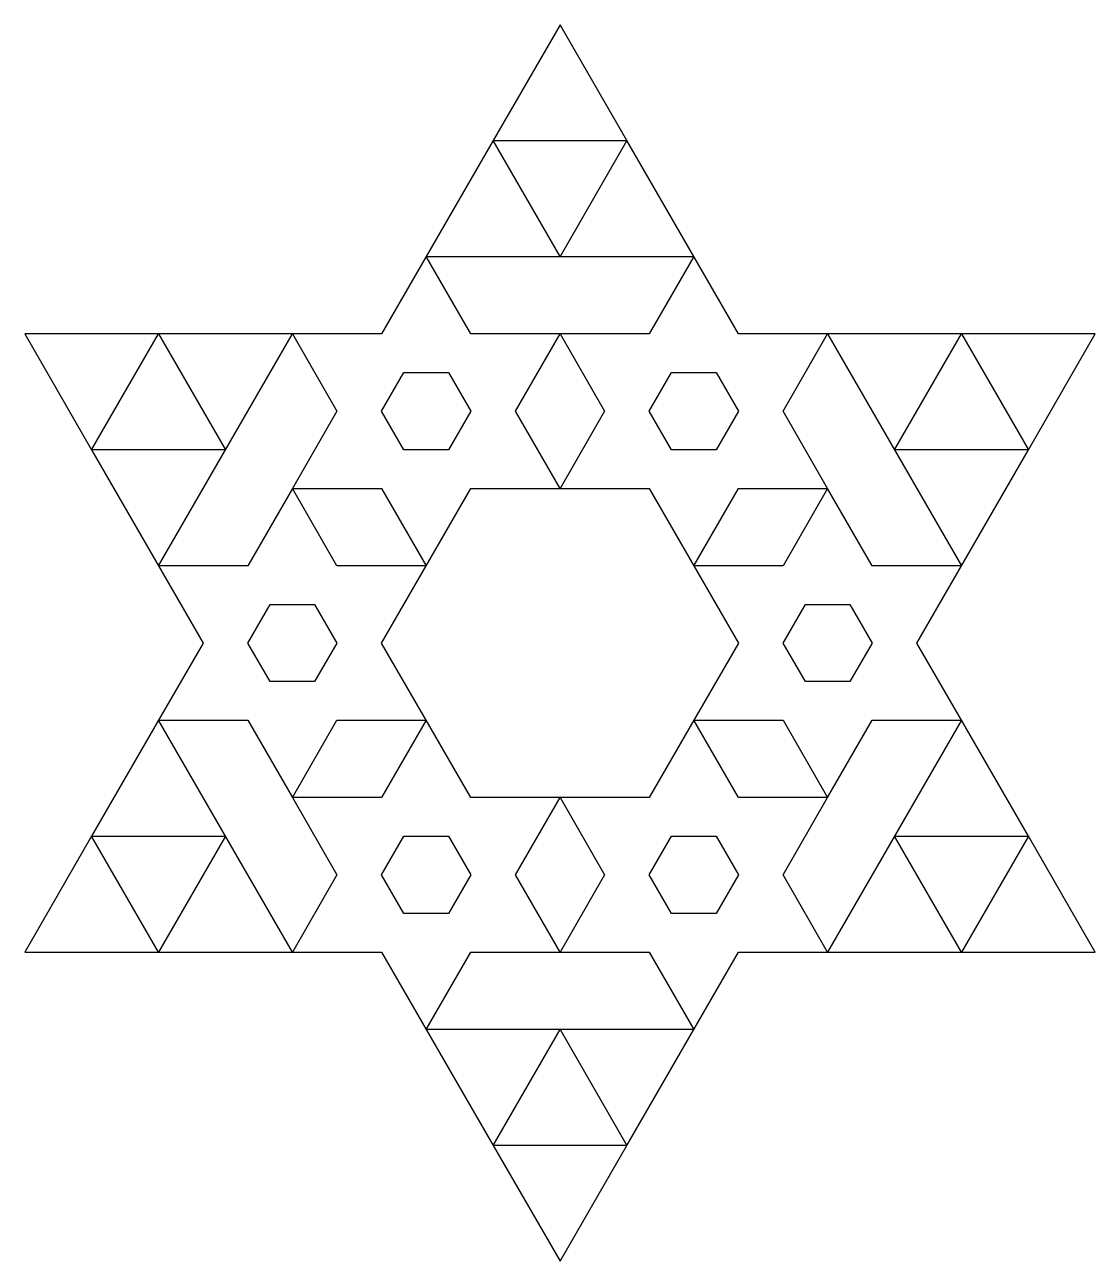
# Model space of a CAD drawing. Header units: metres. Extents: x -50 to 50, y -58 to 58.
import ezdxf

# ---------------------------------------------------------------- set-up
doc = ezdxf.new("R2010")
doc.units = ezdxf.units.M

msp = doc.modelspace()

# ---------------------------------------------------------------- linework, layer by layer
for p, q in [((0, 57.735), (-6.25, 46.9097)), ((6.25, 46.9097), (0, 57.735)), ((-6.25, 46.9097), (-12.5, 36.0844)), ((-6.25, 46.9097), (6.25, 46.9097)), ((0, 36.0844), (-6.25, 46.9097)), ((6.25, 46.9097), (0, 36.0844)), ((12.5, 36.0844), (6.25, 46.9097)), ((-12.5, 36.0844), (-16.6667, 28.8675)), ((-12.5, 36.0844), (0, 36.0844)), ((-8.33334, 28.8675), (-12.5, 36.0844)), ((0, 36.0844), (12.5, 36.0844)), ((12.5, 36.0844), (8.33334, 28.8675)), ((16.6667, 28.8675), (12.5, 36.0844)), ((-37.5, 28.8675), (-50, 28.8675)), ((-50, 28.8675), (-43.75, 18.0422)), ((-43.75, 18.0422), (-37.5, 28.8675)), ((-25, 28.8675), (-37.5, 28.8675)), ((-37.5, 28.8675), (-31.25, 18.0422)), ((-31.25, 18.0422), (-25, 28.8675)), ((-16.6667, 28.8675), (-25, 28.8675)), ((-25, 28.8675), (-20.8333, 21.6506)), ((0, 28.8675), (-8.33334, 28.8675)), ((-4.16667, 21.6506), (0, 28.8675)), ((8.33334, 28.8675), (0, 28.8675)), ((0, 28.8675), (4.16667, 21.6506)), ((25, 28.8675), (16.6667, 28.8675)), ((20.8333, 21.6506), (25, 28.8675)), ((37.5, 28.8675), (25, 28.8675)), ((25, 28.8675), (31.25, 18.0422)), ((31.25, 18.0422), (37.5, 28.8675)), ((50, 28.8675), (37.5, 28.8675)), ((37.5, 28.8675), (43.75, 18.0422)), ((43.75, 18.0422), (50, 28.8675)), ((-16.6667, 21.6506), (-14.5833, 25.2591)), ((-14.5833, 25.2591), (-10.4167, 25.2591)), ((-10.4167, 25.2591), (-8.33333, 21.6506)), ((8.33333, 21.6506), (10.4167, 25.2591)), ((10.4167, 25.2591), (14.5833, 25.2591)), ((14.5833, 25.2591), (16.6667, 21.6506)), ((-20.8333, 21.6506), (-25, 14.4337)), ((-14.5833, 18.0422), (-16.6667, 21.6506)), ((-8.33333, 21.6506), (-10.4167, 18.0422)), ((0, 14.4337), (-4.16667, 21.6506)), ((4.16667, 21.6506), (0, 14.4337)), ((10.4167, 18.0422), (8.33333, 21.6506)), ((16.6667, 21.6506), (14.5833, 18.0422)), ((25, 14.4337), (20.8333, 21.6506)), ((-31.25, 18.0422), (-43.75, 18.0422)), ((-43.75, 18.0422), (-37.5, 7.21687)), ((-37.5, 7.21687), (-31.25, 18.0422)), ((-10.4167, 18.0422), (-14.5833, 18.0422)), ((14.5833, 18.0422), (10.4167, 18.0422)), ((43.75, 18.0422), (31.25, 18.0422)), ((31.25, 18.0422), (37.5, 7.21687)), ((37.5, 7.21687), (43.75, 18.0422)), ((-25, 14.4337), (-29.1667, 7.21687)), ((-25, 14.4337), (-16.6667, 14.4337)), ((-20.8333, 7.21687), (-25, 14.4337)), ((-16.6667, 14.4337), (-12.5, 7.21687)), ((-12.5, 7.21687), (-8.33334, 14.4337)), ((-8.33334, 14.4337), (0, 14.4337)), ((0, 14.4337), (8.33334, 14.4337)), ((8.33334, 14.4337), (12.5, 7.21687)), ((12.5, 7.21687), (16.6667, 14.4337)), ((16.6667, 14.4337), (25, 14.4337)), ((25, 14.4337), (20.8333, 7.21687)), ((29.1667, 7.21687), (25, 14.4337)), ((-29.1667, 7.21687), (-37.5, 7.21687)), ((-37.5, 7.21687), (-33.3333, 0)), ((-12.5, 7.21687), (-20.8333, 7.21687)), ((-16.6667, 0), (-12.5, 7.21687)), ((20.8333, 7.21687), (12.5, 7.21687)), ((12.5, 7.21687), (16.6667, 0)), ((37.5, 7.21687), (29.1667, 7.21687)), ((33.3333, 0), (37.5, 7.21687)), ((-29.1667, 0), (-27.0833, 3.60843)), ((-27.0833, 3.60843), (-22.9167, 3.60843)), ((-22.9167, 3.60843), (-20.8333, 0)), ((20.8333, 0), (22.9167, 3.60843)), ((22.9167, 3.60843), (27.0833, 3.60843)), ((27.0833, 3.60843), (29.1667, 0)), ((-33.3333, 0), (-37.5, -7.21687)), ((-27.0833, -3.60843), (-29.1667, 0)), ((-20.8333, 0), (-22.9167, -3.60843)), ((-12.5, -7.21687), (-16.6667, 0)), ((16.6667, 0), (12.5, -7.21687)), ((22.9167, -3.60843), (20.8333, 0)), ((29.1667, 0), (27.0833, -3.60843)), ((37.5, -7.21687), (33.3333, 0)), ((-22.9167, -3.60843), (-27.0833, -3.60843)), ((27.0833, -3.60843), (22.9167, -3.60843)), ((-37.5, -7.21687), (-43.75, -18.0422)), ((-37.5, -7.21687), (-29.1667, -7.21687)), ((-31.25, -18.0422), (-37.5, -7.21687)), ((-29.1667, -7.21687), (-25, -14.4337)), ((-25, -14.4337), (-20.8333, -7.21687)), ((-20.8333, -7.21687), (-12.5, -7.21687)), ((-12.5, -7.21687), (-16.6667, -14.4337)), ((-8.33334, -14.4337), (-12.5, -7.21687)), ((12.5, -7.21687), (8.33334, -14.4337)), ((12.5, -7.21687), (20.8333, -7.21687)), ((16.6667, -14.4337), (12.5, -7.21687)), ((20.8333, -7.21687), (25, -14.4337)), ((25, -14.4337), (29.1667, -7.21687)), ((29.1667, -7.21687), (37.5, -7.21687)), ((37.5, -7.21687), (31.25, -18.0422)), ((43.75, -18.0422), (37.5, -7.21687)), ((-16.6667, -14.4337), (-25, -14.4337)), ((-25, -14.4337), (-20.8333, -21.6506)), ((0, -14.4337), (-8.33334, -14.4337)), ((-4.16667, -21.6506), (0, -14.4337)), ((8.33334, -14.4337), (0, -14.4337)), ((0, -14.4337), (4.16667, -21.6506)), ((25, -14.4337), (16.6667, -14.4337)), ((20.8333, -21.6506), (25, -14.4337)), ((-43.75, -18.0422), (-50, -28.8675)), ((-43.75, -18.0422), (-31.25, -18.0422)), ((-37.5, -28.8675), (-43.75, -18.0422)), ((-31.25, -18.0422), (-37.5, -28.8675)), ((-25, -28.8675), (-31.25, -18.0422)), ((-16.6667, -21.6506), (-14.5833, -18.0422)), ((-14.5833, -18.0422), (-10.4167, -18.0422)), ((-10.4167, -18.0422), (-8.33333, -21.6506)), ((8.33333, -21.6506), (10.4167, -18.0422)), ((10.4167, -18.0422), (14.5833, -18.0422)), ((14.5833, -18.0422), (16.6667, -21.6506)), ((31.25, -18.0422), (25, -28.8675)), ((31.25, -18.0422), (43.75, -18.0422)), ((37.5, -28.8675), (31.25, -18.0422)), ((43.75, -18.0422), (37.5, -28.8675)), ((50, -28.8675), (43.75, -18.0422)), ((-20.8333, -21.6506), (-25, -28.8675)), ((-14.5833, -25.2591), (-16.6667, -21.6506)), ((-8.33333, -21.6506), (-10.4167, -25.2591)), ((0, -28.8675), (-4.16667, -21.6506)), ((4.16667, -21.6506), (0, -28.8675)), ((10.4167, -25.2591), (8.33333, -21.6506)), ((16.6667, -21.6506), (14.5833, -25.2591)), ((25, -28.8675), (20.8333, -21.6506)), ((-10.4167, -25.2591), (-14.5833, -25.2591)), ((14.5833, -25.2591), (10.4167, -25.2591)), ((-50, -28.8675), (-37.5, -28.8675)), ((-37.5, -28.8675), (-25, -28.8675)), ((-25, -28.8675), (-16.6667, -28.8675)), ((-16.6667, -28.8675), (-12.5, -36.0844)), ((-12.5, -36.0844), (-8.33334, -28.8675)), ((-8.33334, -28.8675), (0, -28.8675)), ((0, -28.8675), (8.33334, -28.8675)), ((8.33334, -28.8675), (12.5, -36.0844)), ((12.5, -36.0844), (16.6667, -28.8675)), ((16.6667, -28.8675), (25, -28.8675)), ((25, -28.8675), (37.5, -28.8675)), ((37.5, -28.8675), (50, -28.8675)), ((0, -36.0844), (-12.5, -36.0844)), ((-12.5, -36.0844), (-6.25, -46.9097)), ((-6.25, -46.9097), (0, -36.0844)), ((12.5, -36.0844), (0, -36.0844)), ((0, -36.0844), (6.25, -46.9097)), ((6.25, -46.9097), (12.5, -36.0844)), ((6.25, -46.9097), (-6.25, -46.9097)), ((-6.25, -46.9097), (0, -57.735)), ((0, -57.735), (6.25, -46.9097))]:
    msp.add_line(p, q)

doc.saveas('drawing.dxf')
